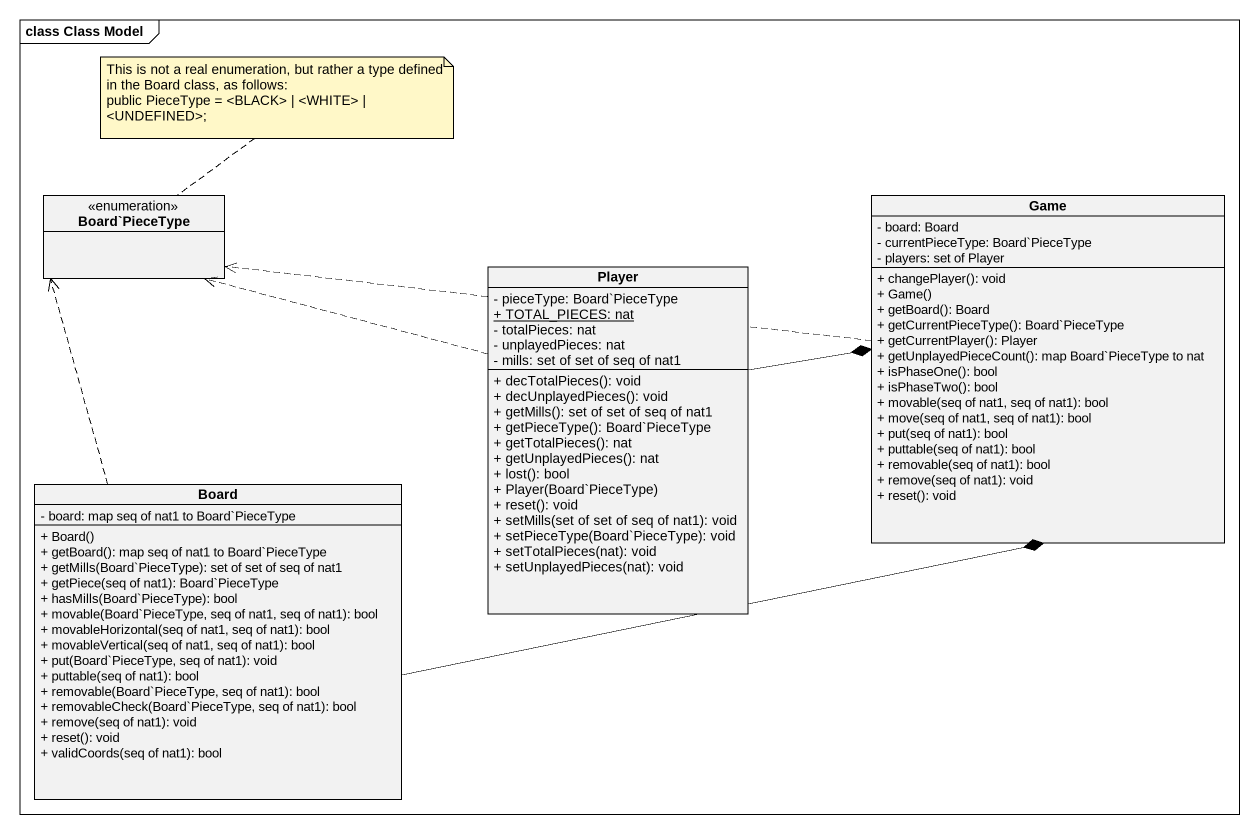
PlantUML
@startuml
mainframe class Class Model
hide circle
hide empty members
skinparam classAttributeIconSize 0
enum "Board`PieceType" as Board_PieceType
class Game {
  - board: Board
  - currentPieceType: Board`PieceType
  - players: set of Player
  + changePlayer(): void
  + Game()
  + getBoard(): Board
  + getCurrentPieceType(): Board`PieceType
  + getCurrentPlayer(): Player
  + getUnplayedPieceCount(): map Board`PieceType to nat
  + isPhaseOne(): bool
  + isPhaseTwo(): bool
  + movable(seq of nat1, seq of nat1): bool
  + move(seq of nat1, seq of nat1): bool
  + put(seq of nat1): bool
  + puttable(seq of nat1): bool
  + removable(seq of nat1): bool
  + remove(seq of nat1): void
  + reset(): void
}
class Player {
  - pieceType: Board`PieceType
  {static} + TOTAL_PIECES: nat
  - totalPieces: nat
  - unplayedPieces: nat
  - mills: set of set of seq of nat1
  + decTotalPieces(): void
  + decUnplayedPieces(): void
  + getMills(): set of set of seq of nat1
  + getPieceType(): Board`PieceType
  + getTotalPieces(): nat
  + getUnplayedPieces(): nat
  + lost(): bool
  + Player(Board`PieceType)
  + reset(): void
  + setMills(set of set of seq of nat1): void
  + setPieceType(Board`PieceType): void
  + setTotalPieces(nat): void
  + setUnplayedPieces(nat): void
}
class Board {
  - board: map seq of nat1 to Board`PieceType
  + Board()
  + getBoard(): map seq of nat1 to Board`PieceType
  + getMills(Board`PieceType): set of set of seq of nat1
  + getPiece(seq of nat1): Board`PieceType
  + hasMills(Board`PieceType): bool
  + movable(Board`PieceType, seq of nat1, seq of nat1): bool
  + movableHorizontal(seq of nat1, seq of nat1): bool
  + movableVertical(seq of nat1, seq of nat1): bool
  + put(Board`PieceType, seq of nat1): void
  + puttable(seq of nat1): bool
  + removable(Board`PieceType, seq of nat1): bool
  + removableCheck(Board`PieceType, seq of nat1): bool
  + remove(seq of nat1): void
  + reset(): void
  + validCoords(seq of nat1): bool
}
Game .left.> Board_PieceType
Player .left.> Board_PieceType
Player -right-* Game
Board .up.> Board_PieceType
Board -right-* Game
note top of Board_PieceType
  This is not a real enumeration, but rather a type defined in the Board class, as follows:
  public PieceType = <BLACK> | <WHITE> | <UNDEFINED>;
end note
@enduml
